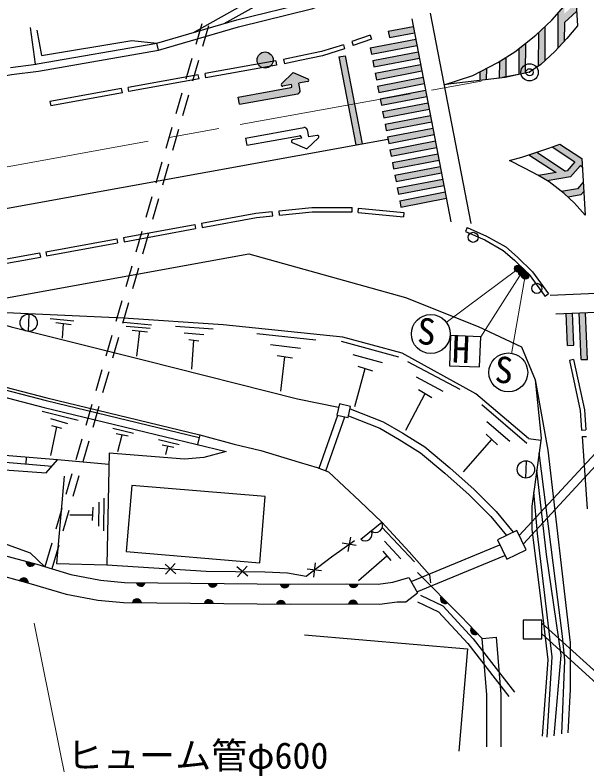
# Model space of a CAD drawing. Units: millimetres at full size, sheet at 1:1000; details may follow other scales. Extents: x 40000 to 680000, y 20000 to 380000.
# Drawn here: x 403496 to 443130, y 259714 to 311746 of the extents above; entities that cross this region are included whole.
import ezdxf
from ezdxf.enums import TextEntityAlignment as Align

# ---------------------------------------------------------------- set-up
doc = ezdxf.new("R2010")
doc.units = ezdxf.units.MM
doc.header["$LTSCALE"] = 1000
doc.header["$PDMODE"] = 32
doc.header["$PDSIZE"] = 500
doc.linetypes.add('CHAIN', pattern=[18.5, 12, -1.5, 3.5, -1.5])
for name, color, linetype, lineweight in [('M-BGD', 7, 'Continuous', 25), ('M-BGD-EXST', 7, 'Continuous', 25), ('M-BMK', 2, 'CHAIN', 13), ('M-BMK-SRVR', 3, 'Continuous', 25), ('M-STR-HTXT', 7, 'Continuous', 13), ('M-STR-STRC', 7, 'Continuous', 25), ('M-TTL', 2, 'Continuous', 13)]:
    doc.layers.add(name, color=color, linetype=linetype, lineweight=lineweight)
doc.layers.add('M-OTRS', color=6, linetype='Continuous')
doc.styles.add('ＭＳ ゴシック', font='')
doc.styles.get('ＭＳ ゴシック').set_extended_font_data('MS Gothic')

msp = doc.modelspace()

# ---------------------------------------------------------------- hatches: boundary and pattern name
at = {"layer": 'M-BGD'}
for points in [[(421418, 308598, 1), (420299, 308642, 0.41421), (420837, 308060, 0.41421)], [(404863, 273679), (404263, 273856, 0.84072)], [(403817, 272510), (404418, 272334, 0.84072)], [(412535, 272369), (411909, 272379, 0.84072)], [(417535, 272317), (416909, 272327, 0.84072)], [(422535, 272265), (421909, 272276, 0.84072)], [(427310, 272281), (426684, 272293, 0.84072)], [(411643, 270974), (412268, 270964, 0.84072)], [(416642, 270923), (417268, 270912, 0.84072)], [(421642, 270871), (422268, 270860, 0.84072)], [(426643, 270889), (427269, 270878, 0.84072)], [(433517, 270972), (433091, 271430, 0.84072)], [(435611, 268811), (435185, 269269, 0.84072)]]:
    msp.add_hatch(color=256, dxfattribs=at).paths.add_polyline_path(points)
at = {"layer": 'M-BGD-EXST'}
for points in [[(438579, 293962, 1), (438242, 294331, 0.41421), (438226, 293978, 0.41421)], [(438855, 293702, 0.41421), (438872, 294055, 0.41421), (438518, 294072, 1)], [(439085, 293479, 1), (438748, 293848, 0.41421), (438732, 293495, 0.41421)]]:
    msp.add_hatch(color=256, dxfattribs=at).paths.add_polyline_path(points)
at = {"layer": 'M-STR-STRC'}
for points in [[(442475, 311997), (442441, 312574), (441631, 311836), (441633, 312391), (441181, 311870), (441171, 309433), (441623, 309915), (441628, 311224)], [(431227, 310518), (431141, 310959), (429404, 310624), (429489, 310183)], [(440277, 310933), (439825, 310508), (439815, 308198), (439984, 308318), (440267, 308577)], [(431397, 309634), (431312, 310076), (428157, 309468), (428243, 309026)], [(438922, 309768), (438470, 309412), (438463, 307614), (438913, 307707)], [(431567, 308750), (431482, 309192), (428328, 308584), (428413, 308142)], [(426409, 308924), (425967, 308839), (426599, 305561), (427042, 305642)], [(437568, 308804), (437117, 308524), (437112, 307369), (437513, 307417), (437562, 307427)], [(431738, 307866), (431652, 308308), (428498, 307700), (428583, 307258)], [(436215, 308040), (435764, 307803), (435761, 307207), (436211, 307261)], [(423192, 307010), (423802, 307121, 0.74206), (423823, 307311), (422803, 307753), (422003, 306981, 0.74206), (422090, 306810), (422700, 306921), (422718, 306823, -0.41421), (422637, 306706), (418991, 306044), (419080, 305552), (423120, 306286, 0.41388), (423281, 306518)], [(431908, 306983), (431823, 307425), (428668, 306816), (428754, 306375)], [(432078, 306099), (431993, 306541), (428839, 305933), (428924, 305491)], [(427042, 305642), (426599, 305561), (427143, 302736), (427586, 302816)], [(432249, 305215), (432164, 305657), (429009, 305049), (429094, 304607)], [(432419, 304332), (432334, 304773), (429180, 304165), (429265, 303723)], [(432590, 303448), (432504, 303890), (429350, 303282), (429435, 302840)], [(432760, 302564), (432675, 303006), (429520, 302398), (429606, 301956)], [(442840, 301784), (441316, 302787), (440786, 302597), (442363, 301559), (441829, 300933), (441707, 300914), (439718, 302223), (439640, 302196), (439171, 302045), (441049, 300808), (439841, 300613), (440427, 300251), (442064, 300515), (442742, 301309), (442873, 301223)], [(432930, 301680), (432845, 302122), (429691, 301514), (429776, 301072)], [(433101, 300797), (433015, 301238), (429861, 300630), (429946, 300188)], [(433271, 299913), (433186, 300355), (430032, 299747), (430117, 299305)], [(442976, 299505), (442938, 300152), (442534, 299679), (441435, 299502), (441617, 299363), (441884, 299119), (442768, 299262)], [(433441, 299029), (433356, 299471), (430202, 298863), (430287, 298421)], [(442197, 291053), (441748, 291034), (441842, 288827), (442292, 288846)], [(443096, 291091), (442647, 291072), (442785, 287837), (443235, 287857)]]:
    msp.add_hatch(color=256, dxfattribs=at).paths.add_polyline_path(points)
h = msp.add_hatch(color=256, dxfattribs=at)
edge = h.paths.add_edge_path()
edge.add_line((423356, 303292), (423374, 303194))

# ---------------------------------------------------------------- linework, layer by layer
at = {"layer": 'M-BGD'}
for p, q in [((404557, 310883), (404894, 308327)), ((416456, 311138), (416039, 309697)), ((416936, 310999), (416520, 309557)), ((413448, 309314), (413335, 309802)), ((415762, 308736), (415346, 307295)), ((416242, 308597), (415826, 307156)), ((403175, 308101), (404968, 308337)), ((415068, 306334), (414652, 304893)), ((415548, 306195), (415132, 304754)), ((414374, 303933), (413958, 302491)), ((414854, 303793), (414438, 302352)), ((413680, 301531), (413264, 300090)), ((414161, 301391), (413744, 299950)), ((412987, 299129), (412570, 297688)), ((413467, 298990), (413051, 297548)), ((412293, 296727), (411877, 295286)), ((412773, 296588), (412357, 295147)), ((456385, 294988), (438502, 275646)), ((456767, 294518), (438781, 275064)), ((411599, 294325), (411183, 292884)), ((412079, 294186), (411663, 292745)), ((410905, 291924), (410489, 290482)), ((411385, 291784), (410969, 290343)), ((404467, 290992), (404421, 289793)), ((405937, 290679), (407587, 290532)), ((406336, 290416), (407402, 290282)), ((406782, 289321), (406869, 290349)), ((411032, 290441), (412979, 290254)), ((411222, 290155), (412871, 290008)), ((411621, 289891), (412687, 289758)), ((411960, 288066), (412154, 289825)), ((414627, 290168), (417254, 289972)), ((410211, 289522), (409795, 288081)), ((410692, 289382), (410275, 287941)), ((415250, 289692), (416596, 289583)), ((420279, 289651), (424372, 289205)), ((415566, 289223), (416249, 289138)), ((415766, 287166), (415907, 289181)), ((421228, 288875), (423324, 288633)), ((426136, 289111), (430110, 288033)), ((421696, 288126), (422757, 287957)), ((421952, 285651), (422227, 288042)), ((426952, 288196), (428986, 287632)), ((427087, 284585), (427810, 287218)), ((427299, 287384), (428321, 287051)), ((430740, 287704), (434382, 285785)), ((409518, 287120), (409101, 285679)), ((409998, 286981), (409581, 285539)), ((431337, 286633), (433198, 285638)), ((431498, 285765), (432422, 285218)), ((430634, 282954), (431960, 285491)), ((408824, 284718), (408407, 283277)), ((435897, 284729), (439023, 282049)), ((405392, 284254), (407870, 283627)), ((409304, 284579), (408888, 283138)), ((405955, 283759), (407142, 283411)), ((424606, 280303), (425903, 283972)), ((425073, 280123), (426394, 283862)), ((406384, 283182), (405970, 281193)), ((406036, 283272), (406731, 283093)), ((410283, 283075), (411721, 282744)), ((436242, 283553), (437835, 282169)), ((410530, 282705), (411354, 282553)), ((410625, 281473), (410942, 282629)), ((416336, 282619), (416171, 281939)), ((436206, 282670), (436986, 281931)), ((408130, 282316), (407714, 280875)), ((408610, 282177), (408194, 280736)), ((413456, 282286), (414894, 281955)), ((434617, 280048), (436596, 282301)), ((439136, 282357), (440000, 282238)), ((388983, 281860), (406072, 280447)), ((413703, 281916), (414527, 281764)), ((413956, 281262), (414115, 281840)), ((404282, 281053), (404245, 280599)), ((438980, 280822), (438934, 279623)), ((407436, 279915), (407020, 278473)), ((407916, 279775), (407500, 278334)), ((409306, 277951), (409291, 276273)), ((409653, 278230), (409647, 275951)), ((406742, 277513), (406326, 276072)), ((407223, 277373), (406806, 275932)), ((408898, 277600), (408850, 276674)), ((407293, 277079), (408870, 277064)), ((428967, 276216), (431218, 273811)), ((426774, 275513), (426599, 274528)), ((429138, 275250), (430284, 274011)), ((406049, 275111), (405575, 273470)), ((406529, 274972), (406054, 273327)), ((427179, 274933), (426194, 275108)), ((430996, 272434), (437159, 274979)), ((427340, 272514), (429310, 274224)), ((429032, 274552), (429587, 273896)), ((431395, 271733), (437505, 274256)), ((424333, 273740), (424207, 272748)), ((414653, 272981), (413910, 273651)), ((414616, 273687), (413947, 272944)), ((419648, 272803), (418905, 273472)), ((419611, 273509), (418942, 272766)), ((424766, 273181), (423774, 273307)), ((430827, 272730), (431444, 271647)), ((447191, 263079), (440066, 269563)), ((435918, 268485), (436914, 268571)), ((446821, 262672), (440069, 268817))]:
    msp.add_line(p, q, dxfattribs=at)
for points in [[(413335, 309802), (418884, 311404), (424016, 312663), (427134, 313981), (428684, 314725), (430627, 315977), (432053, 316980), (433547, 318194), (434557, 319449), (435445, 320892), (436127, 322629), (436881, 324582), (437586, 326824), (437967, 328770), (438314, 330762), (438524, 333221), (438494, 335501), (438436, 339353), (437561, 349935)], [(413448, 309314), (419013, 310921), (424174, 312187), (427339, 313525), (428928, 314288), (430906, 315562), (432355, 316581), (433903, 317839), (434966, 319160), (435894, 320667), (436593, 322448), (437353, 324417), (438071, 326701), (438458, 328679), (438810, 330697), (439024, 333203), (438994, 335508), (438936, 339378), (438059, 349976)], [(415895, 310541), (423623, 314868), (426315, 316699), (429067, 318665), (430030, 319554), (430568, 320226), (431102, 321387), (432750, 324927), (433518, 326691), (436319, 336146), (436463, 337426), (435294, 349559)], [(418009, 311152), (423886, 314442), (426601, 316289), (429383, 318276), (430396, 319212), (430997, 319961), (431556, 321177), (433206, 324721), (433989, 326520), (436811, 336046), (436966, 337422), (435792, 349607)], [(405018, 310682), (405347, 308927), (411610, 309981), (413335, 309802)], [(404894, 308327), (405042, 308347), (413335, 309802)], [(379844, 303220), (384144, 304040), (403254, 307607), (405118, 307853), (413448, 309314)], [(399292, 291255), (399314, 291479), (419737, 295165), (430595, 292137), (435641, 290131), (438642, 288730), (439599, 286429), (440488, 281550), (442041, 268198), (442030, 264953), (441876, 261956)], [(439136, 282357), (435479, 285456), (430373, 288282), (426248, 289399), (417955, 290239), (411022, 290712), (399292, 291255), (403227, 290109), (412495, 287790), (423107, 285106), (425954, 284527)], [(381226, 288935), (382440, 289308), (384895, 288713), (389302, 287549), (393718, 286880), (397925, 286279), (401422, 285579), (405531, 284518), (418152, 281458), (416606, 281047), (415267, 280935), (410040, 281336), (409862, 273594)], [(381245, 289138), (382448, 289508), (384389, 289547), (389444, 288235), (393820, 287573), (398044, 286969), (401579, 286261), (405701, 285197), (416336, 282619)], [(382440, 289308), (384365, 289346), (389403, 288039), (393791, 287375), (398010, 286772), (401534, 286066), (405652, 285003), (416289, 282424)], [(410021, 280551), (406456, 280875), (389242, 282291), (381226, 288935)], [(381704, 286665), (388966, 281179), (405655, 279983), (406456, 280875)], [(439599, 286429), (440019, 282382), (439371, 277677), (439366, 276046), (439963, 271283), (440479, 267009), (440099, 261718)], [(426752, 284428), (429046, 283529), (430414, 282728), (431943, 281784), (433668, 280330), (435373, 278821), (436901, 277292), (438085, 275869)], [(381122, 283691), (384654, 278469), (388614, 278239), (392000, 277868), (395103, 277356), (397355, 276976), (399115, 276405), (404558, 274431), (405575, 273470)], [(426641, 283934), (428827, 283078), (430156, 282300), (431649, 281378), (433341, 279951), (435030, 278457), (436531, 276954), (437620, 275646)], [(416336, 282619), (418720, 281970), (420563, 281538), (423228, 280722), (424480, 280351), (425258, 280052), (427423, 278023), (428954, 276551)], [(441450, 261883), (441658, 266961), (441504, 268663), (439880, 281368)], [(440930, 261735), (441396, 267334), (440383, 274319), (439716, 280178)], [(406909, 279750), (406383, 273683), (409862, 273594), (416777, 273159), (420838, 273124), (422401, 273049), (423714, 272813), (425456, 274162), (427058, 275280)], [(440425, 261651), (440784, 267220), (439752, 275768), (439503, 278637)], [(382154, 275786), (385739, 276204), (389186, 276364), (391476, 276295), (393911, 276107), (396993, 275682), (399067, 275231), (401964, 274458), (405009, 273640), (407382, 272929), (409441, 272535), (411088, 272384), (422630, 272264), (426522, 272291), (428701, 272265), (429722, 272406), (430827, 272730)], [(427496, 275372), (428954, 276551), (430853, 274513), (432268, 272895), (432328, 272343)], [(382316, 274395), (385853, 274808), (389198, 274963), (391401, 274897), (393761, 274714), (396748, 274303), (398737, 273870), (401602, 273105), (404626, 272293), (407049, 271567), (409245, 271148), (411017, 270985), (422627, 270864), (426518, 270891), (428789, 270864), (430017, 271033), (430616, 271040), (431444, 271647)], [(435918, 268485), (434471, 270021), (431426, 273057)], [(431641, 271487), (433188, 270747), (435302, 268474), (438177, 264765)], [(431425, 271036), (432886, 270337), (434920, 268150), (437782, 264459)], [(423601, 268749), (434909, 267774), (434298, 260671)], [(437253, 260969), (437253, 264621), (436914, 268571)], [(436253, 260969), (436253, 264578), (435918, 268485)]]:
    msp.add_lwpolyline(points, dxfattribs=at)
for points in [[(425833, 283988), (426614, 283813), (426789, 284593), (426009, 284769)], [(411616, 279112), (411213, 274515), (420498, 273738), (420863, 278349)], [(436985, 275341), (437633, 273989), (438986, 274637), (438337, 275990)], [(438765, 269755), (438770, 268455), (440070, 268460), (440065, 269760)]]:
    msp.add_lwpolyline(points, close=True, dxfattribs=at)
for centre, radius in [((420858, 308620), 560), ((435300, 296322), 350), ((439721, 292781), 350), ((404444, 290393), 600), ((438957, 280222), 600)]:
    msp.add_circle(centre, radius, dxfattribs=at)
for centre, radius, start, end in [((428537, 276322), 476, 229.197, 28.7153), ((427807, 275732), 476, 229.197, 28.7153), ((404579, 273820), 318, 173.5131, 333.7308), ((404102, 272370), 318, 353.5131, 153.7309), ((412223, 272429), 318, 188.9485, 349.1662), ((417223, 272377), 318, 188.9485, 349.1662), ((422223, 272325), 318, 188.9485, 349.1662), ((426998, 272342), 318, 188.8627, 349.0804), ((411955, 270915), 318, 8.9485, 169.1662), ((416954, 270863), 318, 8.9485, 169.1662), ((421954, 270811), 318, 8.9485, 169.1662), ((426955, 270829), 318, 8.8627, 169.0804), ((433344, 271238), 318, 142.8449, 303.0626), ((435438, 269077), 318, 142.8449, 303.0626)]:
    msp.add_arc(centre, radius, start, end, dxfattribs=at)
at = {"layer": 'M-BGD-EXST'}
for p, q in [((433728, 289510), (433647, 287412)), ((435826, 289429), (433728, 289510)), ((435746, 287331), (435826, 289429)), ((433647, 287412), (435746, 287331))]:
    msp.add_line(p, q, dxfattribs=at)
for centre, radius in [((438411, 294147), 250), ((438687, 293887), 250), ((438917, 293664), 250), ((432357, 289616), 1350), ((437734, 286947), 1350)]:
    msp.add_circle(centre, radius, dxfattribs=at)
at = {"layer": 'M-BMK'}
msp.add_line((291686, 281132), (439213, 307769), dxfattribs=at)
at = {"layer": 'M-BMK-SRVR'}
msp.add_circle((439213, 307769), 600, dxfattribs=at)
msp.add_point((439213, 307769), dxfattribs=at)
at = {"layer": 'M-OTRS'}
msp.add_point((439213, 307769), dxfattribs=at)
at = {"layer": 'M-STR-HTXT'}
for p, q in [((438411, 294147), (433434, 290422)), ((438687, 293887), (435826, 289429)), ((438914, 293655), (437962, 288244))]:
    msp.add_line(p, q, dxfattribs=at)
msp.add_lwpolyline([(404822, 269545), (407064, 258438), (426790, 258411)], dxfattribs=at)
at = {"layer": 'M-STR-STRC'}
for p, q in [((432321, 311871), (435133, 297287)), ((441181, 311870), (441171, 309433)), ((442475, 311997), (441628, 311224)), ((431043, 311469), (433754, 297407)), ((441628, 311224), (441623, 309915)), ((429404, 310624), (431141, 310959)), ((440277, 310933), (440267, 308577)), ((428147, 310352), (426866, 309909)), ((428147, 310352), (428245, 310069)), ((429404, 310624), (429489, 310183)), ((429489, 310183), (431227, 310518)), ((439825, 310508), (439815, 308198)), ((426291, 309675), (426377, 309387)), ((426866, 309909), (426964, 309625)), ((428245, 310069), (426964, 309625)), ((428157, 309468), (431312, 310076)), ((428243, 309026), (431397, 309634)), ((438922, 309768), (438913, 307707)), ((428157, 309468), (428243, 309026)), ((428328, 308584), (431482, 309192)), ((438470, 309412), (438463, 307614)), ((421590, 308571), (416688, 307686)), ((421590, 308571), (421644, 308276)), ((422133, 308653), (422195, 308360)), ((425967, 308839), (426409, 308924)), ((425967, 308839), (427143, 302736)), ((426409, 308924), (427586, 302816)), ((428328, 308584), (428413, 308142)), ((428413, 308142), (431567, 308750)), ((437568, 308804), (437562, 307427)), ((421644, 308276), (416742, 307391)), ((428498, 307700), (431652, 308308)), ((436215, 308040), (436211, 307261)), ((437117, 308524), (437112, 307369)), ((416220, 307602), (411348, 306723)), ((416273, 307307), (416220, 307602)), ((416742, 307391), (416688, 307686)), ((422003, 306981), (422803, 307753)), ((422803, 307753), (423823, 307311)), ((428498, 307700), (428583, 307258)), ((428583, 307258), (431738, 307866)), ((435764, 307803), (435761, 307207)), ((416273, 307307), (411401, 306428)), ((423802, 307121), (423192, 307010)), ((423281, 306518), (423192, 307010)), ((428668, 306816), (431823, 307425)), ((410899, 306642), (405925, 305745)), ((410952, 306347), (410899, 306642)), ((411401, 306428), (411348, 306723)), ((418991, 306044), (422637, 306706)), ((422700, 306921), (422090, 306810)), ((422718, 306823), (422700, 306921)), ((428668, 306816), (428754, 306375)), ((428754, 306375), (431908, 306983)), ((428839, 305933), (431993, 306541)), ((410952, 306347), (405978, 305449)), ((419080, 305552), (418991, 306044)), ((419080, 305552), (423120, 306286)), ((428924, 305491), (432078, 306099)), ((405925, 305745), (405978, 305449)), ((428839, 305933), (428924, 305491)), ((429009, 305049), (432164, 305657)), ((429009, 305049), (429094, 304607)), ((429094, 304607), (432249, 305215)), ((429180, 304165), (432334, 304773)), ((419504, 303202), (423544, 303936)), ((429180, 304165), (429265, 303723)), ((429265, 303723), (432419, 304332)), ((429350, 303282), (432504, 303890)), ((419593, 302710), (423240, 303373)), ((423776, 303775), (423866, 303283)), ((424475, 303394), (423866, 303283)), ((429435, 302840), (432590, 303448)), ((419504, 303202), (419593, 302710)), ((422742, 302893), (423763, 302451)), ((423374, 303194), (422764, 303083)), ((423356, 303292), (423374, 303194)), ((423763, 302451), (424563, 303223)), ((429350, 303282), (429435, 302840)), ((429520, 302398), (432675, 303006)), ((427143, 302736), (427586, 302816)), ((429520, 302398), (429606, 301956)), ((429606, 301956), (432760, 302564)), ((440786, 302597), (442363, 301559)), ((429691, 301514), (432845, 302122)), ((439171, 302045), (441049, 300808)), ((439718, 302223), (441707, 300914)), ((429691, 301514), (429776, 301072)), ((429776, 301072), (432930, 301680)), ((442742, 301309), (442873, 301223)), ((429861, 300630), (433015, 301238)), ((429946, 300188), (433101, 300797)), ((441049, 300808), (439841, 300613)), ((429861, 300630), (429946, 300188)), ((430032, 299747), (433186, 300355)), ((430032, 299747), (430117, 299305)), ((430117, 299305), (433271, 299913)), ((430202, 298863), (433356, 299471)), ((430202, 298863), (430287, 298421)), ((430287, 298421), (433441, 299029)), ((421853, 297863), (421822, 298162)), ((426893, 298088), (426894, 298388)), ((427314, 298055), (427344, 298354)), ((427344, 298354), (430491, 298033)), ((421388, 297815), (421357, 298114)), ((427314, 298055), (430460, 297735)), ((430491, 298033), (430460, 297735)), ((411028, 296313), (415969, 297219)), ((415969, 297219), (416023, 296924)), ((416444, 297306), (416498, 297011)), ((411082, 296018), (416023, 296924)), ((434876, 296997), (434757, 296722)), ((405634, 295324), (410568, 296228)), ((410568, 296228), (410622, 295933)), ((411028, 296313), (411082, 296018)), ((405688, 295029), (410622, 295933)), ((400211, 294330), (405208, 295246)), ((405208, 295246), (405262, 294951)), ((405634, 295324), (405688, 295029)), ((400248, 294031), (405262, 294951)), ((440634, 292302), (452411, 292807)), ((440538, 292406), (440297, 292227)), ((441029, 291003), (452469, 291493)), ((441842, 288827), (441748, 291034)), ((442292, 288846), (442197, 291053)), ((442785, 287837), (442647, 291072)), ((443235, 287857), (443096, 291091)), ((441842, 288827), (442292, 288846)), ((442269, 287844), (441976, 287780)), ((442785, 287837), (443235, 287857)), ((442827, 282946), (443126, 282967)), ((442858, 282492), (443157, 282513)), ((442858, 282492), (443205, 277487))]:
    msp.add_line(p, q, dxfattribs=at)
for points in [[(433279, 306904), (435286, 307552), (437014, 308460), (438188, 309189), (439649, 310342), (440770, 311397), (442399, 313274), (442534, 311002), (441803, 310108), (440961, 309210), (439984, 308318), (439213, 307769), (437513, 307417), (433768, 306967)], [(441316, 302787), (442840, 301784), (443075, 297865), (442340, 298701), (441617, 299363), (440567, 300164), (439790, 300644), (438872, 301124), (437823, 301653), (438685, 301887), (439640, 302196), (440555, 302515)]]:
    msp.add_lwpolyline(points, close=True, dxfattribs=at)
for points in [[(426291, 309675), (424762, 309215), (423212, 308881), (422133, 308653)], [(426377, 309387), (424837, 308924), (423274, 308587), (422195, 308360)], [(393779, 296934), (398368, 297509), (429377, 303142)], [(442742, 301309), (442064, 300515), (440427, 300251)], [(442363, 301559), (441829, 300933), (441707, 300914)], [(442938, 300152), (442534, 299679), (441435, 299502)], [(442976, 299505), (442768, 299262), (441884, 299119)], [(421822, 298162), (424104, 298396), (426894, 298388)], [(416444, 297306), (420209, 297996), (421357, 298114)], [(416498, 297011), (420252, 297699), (421388, 297815)], [(421853, 297863), (424119, 298096), (426893, 298088)], [(434757, 296722), (436101, 296137), (437385, 295412), (438172, 294736), (439180, 293733), (440297, 292227)], [(434876, 296997), (436235, 296405), (437558, 295658), (438376, 294956), (439408, 293930), (440538, 292406)], [(441976, 287780), (442732, 284303), (442827, 282946)], [(442269, 287844), (443030, 284346), (443126, 282967)]]:
    msp.add_lwpolyline(points, dxfattribs=at)
for centre, radius, start, end in [((423784, 307220), 100, 280.2949, 66.6049), ((422072, 306909), 100, 133.985, 280.2949), ((422619, 306805), 100, 280.2949, 10.2949), ((423084, 306483), 200, 280.2949, 10.2306), ((423580, 303739), 200, 10.3593, 100.2949), ((423257, 303274), 100, 10.2949, 100.2949), ((424493, 303295), 100, 313.985, 100.2949), ((422782, 302984), 100, 100.2949, 246.6049)]:
    msp.add_arc(centre, radius, start, end, dxfattribs=at)
at = {"layer": 'M-TTL'}
msp.add_line((423374, 303194), (422764, 303083), dxfattribs=at)
for points in [[(423544, 303936), (419504, 303202), (419593, 302710), (423240, 303373)], [(424475, 303394), (423866, 303283), (423776, 303775)], [(422742, 302893), (423763, 302451), (424563, 303223)]]:
    msp.add_lwpolyline(points, dxfattribs=at)
for centre, radius, start, end in [((423580, 303739), 200, 10.3593, 100.2949), ((423257, 303274), 100, 10.2949, 100.2949), ((424493, 303295), 100, 313.985, 100.2949), ((422782, 302984), 100, 100.2949, 246.6049)]:
    msp.add_arc(centre, radius, start, end, dxfattribs=at)

# ---------------------------------------------------------------- texts
at = {"layer": 'M-BGD-EXST', "style": 'ＭＳ ゴシック'}
for s, rotation, p in [('S', 356.302, (431341, 288370)), ('H', 357.794, (433776, 287098)), ('S', 356.302, (436717, 285701))]:
    msp.add_text(s, height=1833, rotation=rotation, dxfattribs=at).set_placement(p, align=Align.BOTTOM_LEFT)
at = {"layer": 'M-STR-HTXT', "style": 'ＭＳ ゴシック'}
msp.add_text('ヒューム管φ600', height=1833, rotation=359.923, dxfattribs=at).set_placement((407111, 258926), align=Align.BOTTOM_LEFT)

doc.saveas('drawing.dxf')
